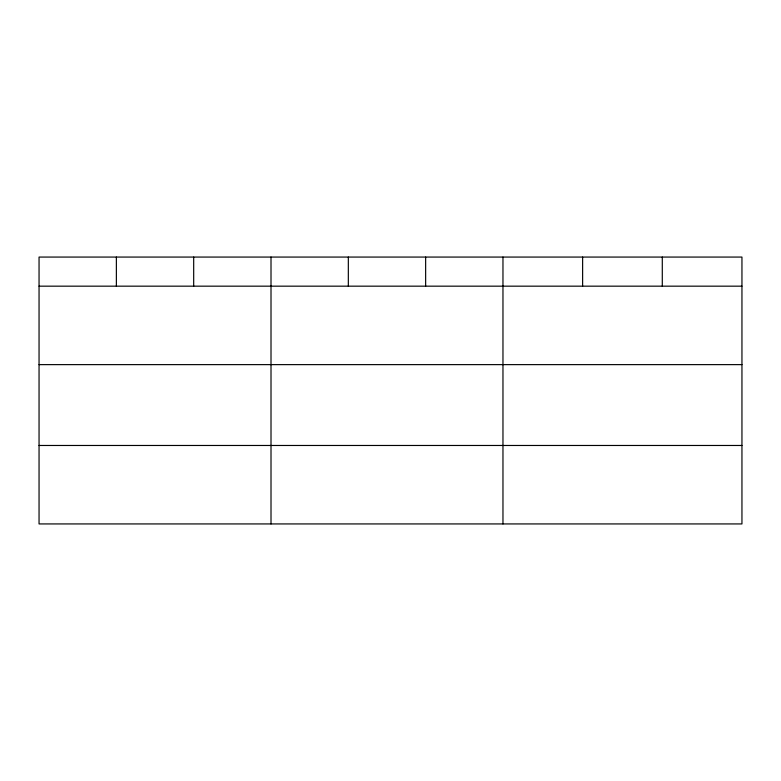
<?xml version="1.0" encoding="UTF-8"?>
<svg xmlns="http://www.w3.org/2000/svg" width="781" height="781" viewBox="0 0 781 781"><rect width="100%" height="100%" fill="white"/><g stroke="black" fill="none" stroke-linecap="round" stroke-linejoin="round"><path stroke-width="1.17" d="M741.95 364.629L741.95 257.066L39.05 257.066L39.05 523.934L741.95 523.934L741.95 364.629L39.05 364.629M39.05 286.168L741.95 286.168M39.05 445.473L741.95 445.473M662.288 257.066L662.288 286.168M582.626 257.066L582.626 286.168M502.964 257.066L502.964 523.934M425.645 257.066L425.645 286.168M348.326 257.066L348.326 286.168M271.007 257.066L271.007 523.934M193.688 257.066L193.688 286.168M116.369 257.066L116.369 286.168"/></g></svg>
